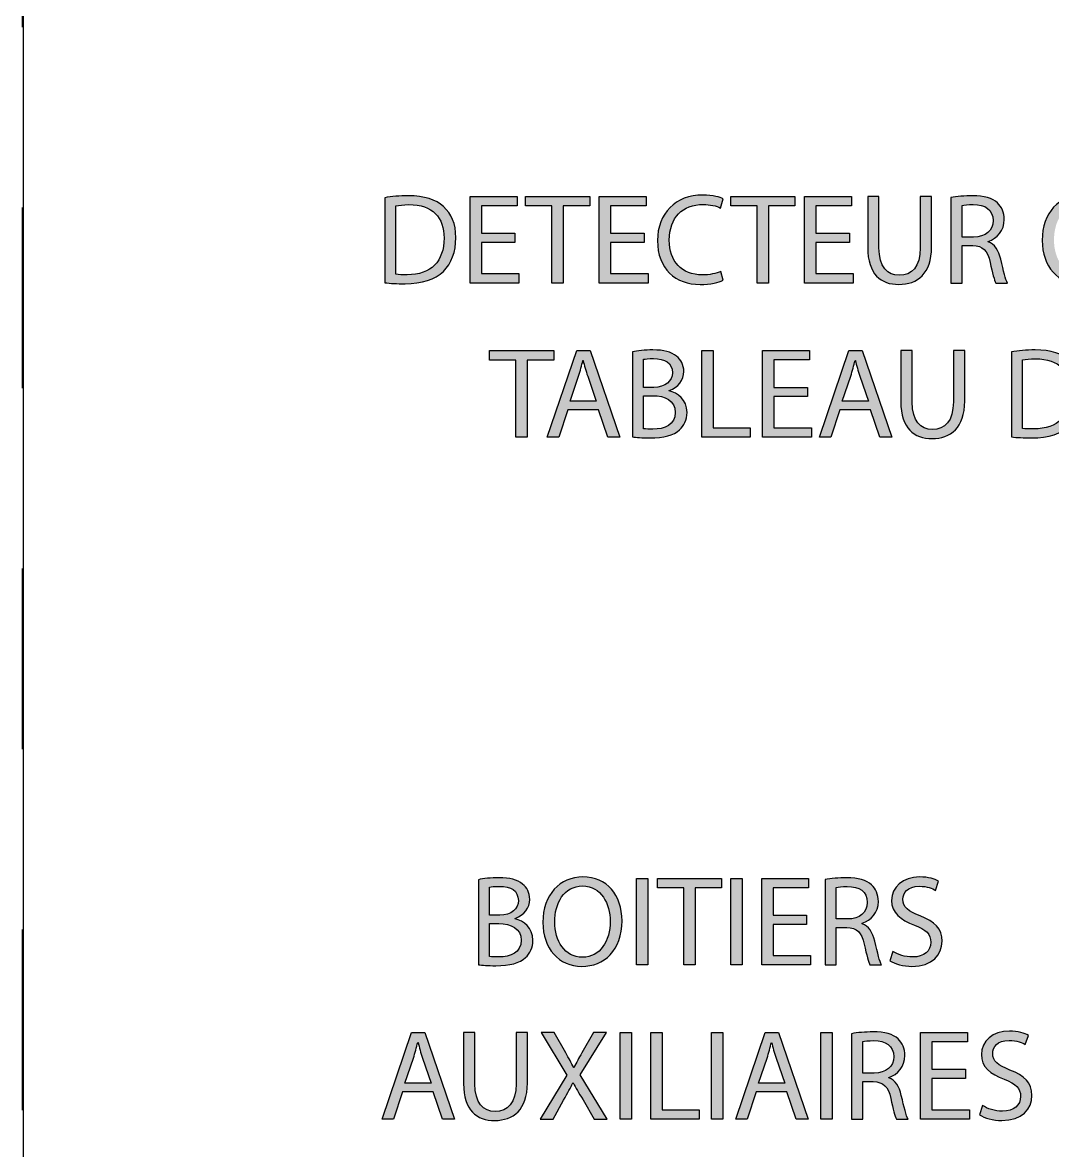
# Model space of a CAD drawing. Extents: x 0 to 360, y -268 to 0.
# Drawn here: x 115 to 139.03, y -227.33 to -201 of the extents above; entities that cross this region are included whole.
import ezdxf

# ---------------------------------------------------------------- set-up
doc = ezdxf.new("R2010")
doc.units = 0
doc.header["$MEASUREMENT"] = 0
doc.linetypes.add('AI-LINETYPE-6', pattern=[8.427156, 4.213578, -4.213578])
doc.layers.add('LAYER_1', color=7, linetype='CONTINUOUS')

# ---------------------------------------------------------------- blocks, each defined once
blk = doc.blocks.new('BLOCK_19')
at = {"layer": 'LAYER_1', "color": 250, "linetype": 'AI-LINETYPE-6'}
blk.add_lwpolyline([(115, -251.67), (115, -144.225)], dxfattribs=at)
blk = doc.blocks.new('BLOCK_18')
at = {"layer": 'LAYER_1'}
blk.add_blockref('BLOCK_19', (0, 0), dxfattribs=at)
blk = doc.blocks.new('BLOCK_23')
at = {"layer": 'LAYER_1'}
h = blk.add_hatch(color=250, dxfattribs=at)
h.dxf.hatch_style = 2
edge = h.paths.add_edge_path()
edge.add_spline(control_points=[(123.451, -205.089), (123.61, -205.062), (123.799, -205.045), (124.006, -205.045), (124.38, -205.045), (124.647, -205.135), (124.824, -205.297), (125.007, -205.461), (125.112, -205.695), (125.112, -206.022), (125.112, -206.352), (125.007, -206.622), (124.821, -206.808), (124.629, -206.996), (124.317, -207.098), (123.925, -207.098), (123.736, -207.098), (123.583, -207.09), (123.451, -207.074), (123.451, -207.074), (123.451, -205.089), (123.451, -205.089)], knot_values=[0, 0, 0, 0, 1, 1, 1, 2, 2, 2, 3, 3, 3, 4, 4, 4, 5, 5, 5, 6, 6, 6, 7, 7, 7, 7], degree=3, periodic=1)
edge = h.paths.add_edge_path()
edge.add_spline(control_points=[(123.712, -206.877), (123.778, -206.886), (123.874, -206.888), (123.976, -206.888), (124.536, -206.888), (124.836, -206.577), (124.836, -206.031), (124.839, -205.554), (124.569, -205.251), (124.018, -205.251), (123.883, -205.251), (123.781, -205.264), (123.712, -205.279), (123.712, -205.279), (123.712, -206.877), (123.712, -206.877)], knot_values=[0, 0, 0, 0, 1, 1, 1, 2, 2, 2, 3, 3, 3, 4, 4, 4, 5, 5, 5, 5], degree=3, periodic=1)
h = blk.add_hatch(color=250, dxfattribs=at)
h.dxf.hatch_style = 2
h.paths.add_polyline_path([(126.491, -206.133), (125.709, -206.133), (125.709, -206.861), (126.584, -206.861), (126.584, -207.081), (125.445, -207.081), (125.445, -205.06), (126.539, -205.06), (126.539, -205.279), (125.709, -205.279), (125.709, -205.917), (126.491, -205.917)])
h = blk.add_hatch(color=250, dxfattribs=at)
h.dxf.hatch_style = 2
h.paths.add_polyline_path([(127.355, -205.282), (126.74, -205.282), (126.74, -205.06), (128.236, -205.06), (128.236, -205.282), (127.619, -205.282), (127.619, -207.081), (127.355, -207.081)])
h = blk.add_hatch(color=250, dxfattribs=at)
h.dxf.hatch_style = 2
h.paths.add_polyline_path([(129.505, -206.133), (128.722, -206.133), (128.722, -206.861), (129.598, -206.861), (129.598, -207.081), (128.458, -207.081), (128.458, -205.06), (129.553, -205.06), (129.553, -205.279), (128.722, -205.279), (128.722, -205.917), (129.505, -205.917)])
h = blk.add_hatch(color=250, dxfattribs=at)
h.dxf.hatch_style = 2
edge = h.paths.add_edge_path()
edge.add_spline(control_points=[(131.346, -207.017), (131.253, -207.065), (131.058, -207.114), (130.812, -207.114), (130.243, -207.114), (129.817, -206.754), (129.817, -206.088), (129.817, -205.452), (130.246, -205.027), (130.872, -205.027), (131.121, -205.027), (131.283, -205.08), (131.352, -205.117), (131.352, -205.117), (131.286, -205.33), (131.286, -205.33), (131.19, -205.282), (131.049, -205.246), (130.881, -205.246), (130.408, -205.246), (130.093, -205.548), (130.093, -206.079), (130.093, -206.577), (130.378, -206.892), (130.866, -206.892), (131.028, -206.892), (131.19, -206.859), (131.295, -206.808), (131.295, -206.808), (131.346, -207.017), (131.346, -207.017)], knot_values=[0, 0, 0, 0, 1, 1, 1, 2, 2, 2, 3, 3, 3, 4, 4, 4, 5, 5, 5, 6, 6, 6, 7, 7, 7, 8, 8, 8, 9, 9, 9, 10, 10, 10, 10], degree=3, periodic=1)
h = blk.add_hatch(color=250, dxfattribs=at)
h.dxf.hatch_style = 2
h.paths.add_polyline_path([(132.144, -205.282), (131.529, -205.282), (131.529, -205.06), (133.025, -205.06), (133.025, -205.282), (132.408, -205.282), (132.408, -207.081), (132.144, -207.081)])
h = blk.add_hatch(color=250, dxfattribs=at)
h.dxf.hatch_style = 2
h.paths.add_polyline_path([(134.294, -206.133), (133.511, -206.133), (133.511, -206.861), (134.387, -206.861), (134.387, -207.081), (133.247, -207.081), (133.247, -205.06), (134.342, -205.06), (134.342, -205.279), (133.511, -205.279), (133.511, -205.917), (134.294, -205.917)])
h = blk.add_hatch(color=250, dxfattribs=at)
h.dxf.hatch_style = 2
edge = h.paths.add_edge_path()
edge.add_spline(control_points=[(134.986, -205.06), (134.986, -205.06), (134.986, -206.259), (134.986, -206.259), (134.986, -206.708), (135.187, -206.901), (135.457, -206.901), (135.754, -206.901), (135.949, -206.703), (135.949, -206.259), (135.949, -206.259), (135.949, -205.06), (135.949, -205.06), (135.949, -205.06), (136.213, -205.06), (136.213, -205.06), (136.213, -205.06), (136.213, -206.241), (136.213, -206.241), (136.213, -206.861), (135.886, -207.114), (135.448, -207.114), (135.034, -207.114), (134.723, -206.879), (134.723, -206.25), (134.723, -206.25), (134.723, -205.06), (134.723, -205.06), (134.723, -205.06), (134.986, -205.06), (134.986, -205.06)], knot_values=[0, 0, 0, 0, 1, 1, 1, 2, 2, 2, 3, 3, 3, 4, 4, 4, 5, 5, 5, 6, 6, 6, 7, 7, 7, 8, 8, 8, 9, 9, 9, 10, 10, 10, 10], degree=3, periodic=1)
h = blk.add_hatch(color=250, dxfattribs=at)
h.dxf.hatch_style = 2
edge = h.paths.add_edge_path()
edge.add_spline(control_points=[(136.666, -205.087), (136.798, -205.062), (136.99, -205.045), (137.166, -205.045), (137.445, -205.045), (137.628, -205.098), (137.751, -205.209), (137.85, -205.299), (137.91, -205.437), (137.91, -205.596), (137.91, -205.86), (137.742, -206.037), (137.532, -206.109), (137.532, -206.109), (137.532, -206.118), (137.532, -206.118), (137.685, -206.172), (137.778, -206.316), (137.826, -206.526), (137.892, -206.808), (137.94, -207.003), (137.982, -207.081), (137.982, -207.081), (137.712, -207.081), (137.712, -207.081), (137.679, -207.021), (137.634, -206.85), (137.58, -206.598), (137.52, -206.319), (137.409, -206.214), (137.173, -206.205), (137.173, -206.205), (136.927, -206.205), (136.927, -206.205), (136.927, -206.205), (136.927, -207.081), (136.927, -207.081), (136.927, -207.081), (136.666, -207.081), (136.666, -207.081), (136.666, -207.081), (136.666, -205.087), (136.666, -205.087)], knot_values=[0, 0, 0, 0, 1, 1, 1, 2, 2, 2, 3, 3, 3, 4, 4, 4, 5, 5, 5, 6, 6, 6, 7, 7, 7, 8, 8, 8, 9, 9, 9, 10, 10, 10, 11, 11, 11, 12, 12, 12, 13, 13, 13, 14, 14, 14, 14], degree=3, periodic=1)
edge = h.paths.add_edge_path()
edge.add_spline(control_points=[(136.927, -206.007), (136.927, -206.007), (137.193, -206.007), (137.193, -206.007), (137.472, -206.007), (137.649, -205.854), (137.649, -205.623), (137.649, -205.362), (137.46, -205.248), (137.184, -205.248), (137.058, -205.248), (136.971, -205.257), (136.927, -205.27), (136.927, -205.27), (136.927, -206.007), (136.927, -206.007)], knot_values=[0, 0, 0, 0, 1, 1, 1, 2, 2, 2, 3, 3, 3, 4, 4, 4, 5, 5, 5, 5], degree=3, periodic=1)
h = blk.add_hatch(color=250, dxfattribs=at)
h.dxf.hatch_style = 2
edge = h.paths.add_edge_path()
edge.add_spline(control_points=[(140.642, -206.049), (140.642, -206.742), (140.219, -207.114), (139.703, -207.114), (139.166, -207.114), (138.795, -206.697), (138.795, -206.085), (138.795, -205.443), (139.19, -205.024), (139.73, -205.024), (140.285, -205.024), (140.642, -205.446), (140.642, -206.049)], knot_values=[0, 0, 0, 0, 1, 1, 1, 2, 2, 2, 3, 3, 3, 4, 4, 4, 4], degree=3, periodic=1)
edge = h.paths.add_edge_path()
edge.add_spline(control_points=[(139.07, -206.079), (139.07, -206.513), (139.304, -206.901), (139.718, -206.901), (140.132, -206.901), (140.366, -206.52), (140.366, -206.061), (140.366, -205.656), (140.156, -205.237), (139.721, -205.237), (139.286, -205.237), (139.07, -205.638), (139.07, -206.079)], knot_values=[0, 0, 0, 0, 1, 1, 1, 2, 2, 2, 3, 3, 3, 4, 4, 4, 4], degree=3, periodic=1)
h = blk.add_hatch(color=250, dxfattribs=at)
h.dxf.hatch_style = 2
h.paths.add_polyline_path([(126.515, -208.88), (125.9, -208.88), (125.9, -208.658), (127.397, -208.658), (127.397, -208.88), (126.779, -208.88), (126.779, -210.679), (126.515, -210.679)])
h = blk.add_hatch(color=250, dxfattribs=at)
h.dxf.hatch_style = 2
h.paths.add_polyline_path([(127.723, -210.043), (127.514, -210.679), (127.244, -210.679), (127.933, -208.658), (128.245, -208.658), (128.935, -210.679), (128.656, -210.679), (128.44, -210.043)])
edge = h.paths.add_edge_path()
edge.add_spline(control_points=[(128.389, -209.839), (128.389, -209.839), (128.188, -209.258), (128.188, -209.258), (128.143, -209.126), (128.113, -209.006), (128.083, -208.889), (128.083, -208.889), (128.077, -208.889), (128.077, -208.889), (128.047, -209.006), (128.017, -209.132), (127.975, -209.254), (127.975, -209.254), (127.777, -209.839), (127.777, -209.839), (127.777, -209.839), (128.389, -209.839), (128.389, -209.839)], knot_values=[0, 0, 0, 0, 1, 1, 1, 2, 2, 2, 3, 3, 3, 4, 4, 4, 5, 5, 5, 6, 6, 6, 6], degree=3, periodic=1)
h = blk.add_hatch(color=250, dxfattribs=at)
h.dxf.hatch_style = 2
edge = h.paths.add_edge_path()
edge.add_spline(control_points=[(129.232, -208.688), (129.346, -208.661), (129.529, -208.643), (129.709, -208.643), (129.97, -208.643), (130.137, -208.688), (130.26, -208.79), (130.365, -208.868), (130.431, -208.988), (130.431, -209.147), (130.431, -209.345), (130.299, -209.516), (130.089, -209.591), (130.089, -209.591), (130.089, -209.6), (130.089, -209.6), (130.281, -209.644), (130.506, -209.804), (130.506, -210.103), (130.506, -210.277), (130.437, -210.412), (130.332, -210.508), (130.194, -210.637), (129.966, -210.697), (129.637, -210.697), (129.457, -210.697), (129.319, -210.685), (129.232, -210.673), (129.232, -210.673), (129.232, -208.688), (129.232, -208.688)], knot_values=[0, 0, 0, 0, 1, 1, 1, 2, 2, 2, 3, 3, 3, 4, 4, 4, 5, 5, 5, 6, 6, 6, 7, 7, 7, 8, 8, 8, 9, 9, 9, 10, 10, 10, 10], degree=3, periodic=1)
edge = h.paths.add_edge_path()
edge.add_spline(control_points=[(129.493, -209.516), (129.493, -209.516), (129.73, -209.516), (129.73, -209.516), (130.002, -209.516), (130.164, -209.369), (130.164, -209.174), (130.164, -208.94), (129.987, -208.844), (129.724, -208.844), (129.604, -208.844), (129.535, -208.853), (129.493, -208.862), (129.493, -208.862), (129.493, -209.516), (129.493, -209.516)], knot_values=[0, 0, 0, 0, 1, 1, 1, 2, 2, 2, 3, 3, 3, 4, 4, 4, 5, 5, 5, 5], degree=3, periodic=1)
edge = h.paths.add_edge_path()
edge.add_spline(control_points=[(129.493, -210.481), (129.547, -210.49), (129.619, -210.493), (129.712, -210.493), (129.981, -210.493), (130.23, -210.394), (130.23, -210.101), (130.23, -209.828), (129.993, -209.711), (129.709, -209.711), (129.709, -209.711), (129.493, -209.711), (129.493, -209.711), (129.493, -209.711), (129.493, -210.481), (129.493, -210.481)], knot_values=[0, 0, 0, 0, 1, 1, 1, 2, 2, 2, 3, 3, 3, 4, 4, 4, 5, 5, 5, 5], degree=3, periodic=1)
h = blk.add_hatch(color=250, dxfattribs=at)
h.dxf.hatch_style = 2
h.paths.add_polyline_path([(130.854, -208.658), (131.118, -208.658), (131.118, -210.46), (131.981, -210.46), (131.981, -210.679), (130.854, -210.679)])
h = blk.add_hatch(color=250, dxfattribs=at)
h.dxf.hatch_style = 2
h.paths.add_polyline_path([(133.316, -209.731), (132.533, -209.731), (132.533, -210.46), (133.409, -210.46), (133.409, -210.679), (132.269, -210.679), (132.269, -208.658), (133.364, -208.658), (133.364, -208.877), (132.533, -208.877), (132.533, -209.516), (133.316, -209.516)])
h = blk.add_hatch(color=250, dxfattribs=at)
h.dxf.hatch_style = 2
h.paths.add_polyline_path([(134.075, -210.043), (133.865, -210.679), (133.595, -210.679), (134.284, -208.658), (134.596, -208.658), (135.286, -210.679), (135.007, -210.679), (134.791, -210.043)])
edge = h.paths.add_edge_path()
edge.add_spline(control_points=[(134.74, -209.839), (134.74, -209.839), (134.539, -209.258), (134.539, -209.258), (134.494, -209.126), (134.464, -209.006), (134.434, -208.889), (134.434, -208.889), (134.428, -208.889), (134.428, -208.889), (134.398, -209.006), (134.368, -209.132), (134.326, -209.254), (134.326, -209.254), (134.128, -209.839), (134.128, -209.839), (134.128, -209.839), (134.74, -209.839), (134.74, -209.839)], knot_values=[0, 0, 0, 0, 1, 1, 1, 2, 2, 2, 3, 3, 3, 4, 4, 4, 5, 5, 5, 6, 6, 6, 6], degree=3, periodic=1)
h = blk.add_hatch(color=250, dxfattribs=at)
h.dxf.hatch_style = 2
edge = h.paths.add_edge_path()
edge.add_spline(control_points=[(135.76, -208.658), (135.76, -208.658), (135.76, -209.857), (135.76, -209.857), (135.76, -210.307), (135.961, -210.499), (136.231, -210.499), (136.527, -210.499), (136.722, -210.301), (136.722, -209.857), (136.722, -209.857), (136.722, -208.658), (136.722, -208.658), (136.722, -208.658), (136.986, -208.658), (136.986, -208.658), (136.986, -208.658), (136.986, -209.839), (136.986, -209.839), (136.986, -210.46), (136.659, -210.712), (136.222, -210.712), (135.808, -210.712), (135.496, -210.478), (135.496, -209.848), (135.496, -209.848), (135.496, -208.658), (135.496, -208.658), (135.496, -208.658), (135.76, -208.658), (135.76, -208.658)], knot_values=[0, 0, 0, 0, 1, 1, 1, 2, 2, 2, 3, 3, 3, 4, 4, 4, 5, 5, 5, 6, 6, 6, 7, 7, 7, 8, 8, 8, 9, 9, 9, 10, 10, 10, 10], degree=3, periodic=1)
h = blk.add_hatch(color=250, dxfattribs=at)
h.dxf.hatch_style = 2
edge = h.paths.add_edge_path()
edge.add_spline(control_points=[(138.075, -208.688), (138.234, -208.661), (138.423, -208.643), (138.629, -208.643), (139.004, -208.643), (139.271, -208.733), (139.448, -208.895), (139.631, -209.06), (139.736, -209.294), (139.736, -209.62), (139.736, -209.95), (139.631, -210.22), (139.445, -210.406), (139.253, -210.595), (138.941, -210.697), (138.548, -210.697), (138.36, -210.697), (138.207, -210.688), (138.075, -210.673), (138.075, -210.673), (138.075, -208.688), (138.075, -208.688)], knot_values=[0, 0, 0, 0, 1, 1, 1, 2, 2, 2, 3, 3, 3, 4, 4, 4, 5, 5, 5, 6, 6, 6, 7, 7, 7, 7], degree=3, periodic=1)
edge = h.paths.add_edge_path()
edge.add_spline(control_points=[(138.336, -210.475), (138.402, -210.484), (138.497, -210.487), (138.599, -210.487), (139.16, -210.487), (139.46, -210.175), (139.46, -209.629), (139.463, -209.152), (139.193, -208.85), (138.641, -208.85), (138.506, -208.85), (138.405, -208.862), (138.336, -208.877), (138.336, -208.877), (138.336, -210.475), (138.336, -210.475)], knot_values=[0, 0, 0, 0, 1, 1, 1, 2, 2, 2, 3, 3, 3, 4, 4, 4, 5, 5, 5, 5], degree=3, periodic=1)
for points in [[(126.491, -206.133), (125.709, -206.133), (125.709, -206.861), (126.584, -206.861), (126.584, -207.081), (125.445, -207.081), (125.445, -205.06), (126.539, -205.06), (126.539, -205.279), (125.709, -205.279), (125.709, -205.917), (126.491, -205.917), (126.491, -206.133)], [(127.355, -205.282), (126.74, -205.282), (126.74, -205.06), (128.236, -205.06), (128.236, -205.282), (127.619, -205.282), (127.619, -207.081), (127.355, -207.081), (127.355, -205.282)], [(129.505, -206.133), (128.722, -206.133), (128.722, -206.861), (129.598, -206.861), (129.598, -207.081), (128.458, -207.081), (128.458, -205.06), (129.553, -205.06), (129.553, -205.279), (128.722, -205.279), (128.722, -205.917), (129.505, -205.917), (129.505, -206.133)], [(132.144, -205.282), (131.529, -205.282), (131.529, -205.06), (133.025, -205.06), (133.025, -205.282), (132.408, -205.282), (132.408, -207.081), (132.144, -207.081), (132.144, -205.282)], [(134.294, -206.133), (133.511, -206.133), (133.511, -206.861), (134.387, -206.861), (134.387, -207.081), (133.247, -207.081), (133.247, -205.06), (134.342, -205.06), (134.342, -205.279), (133.511, -205.279), (133.511, -205.917), (134.294, -205.917), (134.294, -206.133)], [(126.515, -208.88), (125.9, -208.88), (125.9, -208.658), (127.397, -208.658), (127.397, -208.88), (126.779, -208.88), (126.779, -210.679), (126.515, -210.679), (126.515, -208.88)], [(127.723, -210.043), (127.514, -210.679), (127.244, -210.679), (127.933, -208.658), (128.245, -208.658), (128.935, -210.679), (128.656, -210.679), (128.44, -210.043), (127.723, -210.043)], [(130.854, -208.658), (131.118, -208.658), (131.118, -210.46), (131.981, -210.46), (131.981, -210.679), (130.854, -210.679), (130.854, -208.658)], [(133.316, -209.731), (132.533, -209.731), (132.533, -210.46), (133.409, -210.46), (133.409, -210.679), (132.269, -210.679), (132.269, -208.658), (133.364, -208.658), (133.364, -208.877), (132.533, -208.877), (132.533, -209.516), (133.316, -209.516), (133.316, -209.731)], [(134.075, -210.043), (133.865, -210.679), (133.595, -210.679), (134.284, -208.658), (134.596, -208.658), (135.286, -210.679), (135.007, -210.679), (134.791, -210.043), (134.075, -210.043)]]:
    blk.add_lwpolyline(points, dxfattribs=at)
for points, knots in [([(123.451, -205.089), (123.61, -205.062), (123.799, -205.045), (124.006, -205.045), (124.38, -205.045), (124.647, -205.135), (124.824, -205.297), (125.007, -205.461), (125.112, -205.695), (125.112, -206.022), (125.112, -206.352), (125.007, -206.622), (124.821, -206.808), (124.629, -206.996), (124.317, -207.098), (123.925, -207.098), (123.736, -207.098), (123.583, -207.09), (123.451, -207.074), (123.451, -207.074), (123.451, -205.089), (123.451, -205.089)], [0, 0, 0, 0, 1, 1, 1, 2, 2, 2, 3, 3, 3, 4, 4, 4, 5, 5, 5, 6, 6, 6, 7, 7, 7, 7]), ([(131.346, -207.017), (131.253, -207.065), (131.058, -207.114), (130.812, -207.114), (130.243, -207.114), (129.817, -206.754), (129.817, -206.088), (129.817, -205.452), (130.246, -205.027), (130.872, -205.027), (131.121, -205.027), (131.283, -205.08), (131.352, -205.117), (131.352, -205.117), (131.286, -205.33), (131.286, -205.33), (131.19, -205.282), (131.049, -205.246), (130.881, -205.246), (130.408, -205.246), (130.093, -205.548), (130.093, -206.079), (130.093, -206.577), (130.378, -206.892), (130.866, -206.892), (131.028, -206.892), (131.19, -206.859), (131.295, -206.808), (131.295, -206.808), (131.346, -207.017), (131.346, -207.017)], [0, 0, 0, 0, 1, 1, 1, 2, 2, 2, 3, 3, 3, 4, 4, 4, 5, 5, 5, 6, 6, 6, 7, 7, 7, 8, 8, 8, 9, 9, 9, 10, 10, 10, 10]), ([(134.986, -205.06), (134.986, -205.06), (134.986, -206.259), (134.986, -206.259), (134.986, -206.708), (135.187, -206.901), (135.457, -206.901), (135.754, -206.901), (135.949, -206.703), (135.949, -206.259), (135.949, -206.259), (135.949, -205.06), (135.949, -205.06), (135.949, -205.06), (136.213, -205.06), (136.213, -205.06), (136.213, -205.06), (136.213, -206.241), (136.213, -206.241), (136.213, -206.861), (135.886, -207.114), (135.448, -207.114), (135.034, -207.114), (134.723, -206.879), (134.723, -206.25), (134.723, -206.25), (134.723, -205.06), (134.723, -205.06), (134.723, -205.06), (134.986, -205.06), (134.986, -205.06)], [0, 0, 0, 0, 1, 1, 1, 2, 2, 2, 3, 3, 3, 4, 4, 4, 5, 5, 5, 6, 6, 6, 7, 7, 7, 8, 8, 8, 9, 9, 9, 10, 10, 10, 10]), ([(136.666, -205.087), (136.798, -205.062), (136.99, -205.045), (137.166, -205.045), (137.445, -205.045), (137.628, -205.098), (137.751, -205.209), (137.85, -205.299), (137.91, -205.437), (137.91, -205.596), (137.91, -205.86), (137.742, -206.037), (137.532, -206.109), (137.532, -206.109), (137.532, -206.118), (137.532, -206.118), (137.685, -206.172), (137.778, -206.316), (137.826, -206.526), (137.892, -206.808), (137.94, -207.003), (137.982, -207.081), (137.982, -207.081), (137.712, -207.081), (137.712, -207.081), (137.679, -207.021), (137.634, -206.85), (137.58, -206.598), (137.52, -206.319), (137.409, -206.214), (137.173, -206.205), (137.173, -206.205), (136.927, -206.205), (136.927, -206.205), (136.927, -206.205), (136.927, -207.081), (136.927, -207.081), (136.927, -207.081), (136.666, -207.081), (136.666, -207.081), (136.666, -207.081), (136.666, -205.087), (136.666, -205.087)], [0, 0, 0, 0, 1, 1, 1, 2, 2, 2, 3, 3, 3, 4, 4, 4, 5, 5, 5, 6, 6, 6, 7, 7, 7, 8, 8, 8, 9, 9, 9, 10, 10, 10, 11, 11, 11, 12, 12, 12, 13, 13, 13, 14, 14, 14, 14]), ([(140.642, -206.049), (140.642, -206.742), (140.219, -207.114), (139.703, -207.114), (139.166, -207.114), (138.795, -206.697), (138.795, -206.085), (138.795, -205.443), (139.19, -205.024), (139.73, -205.024), (140.285, -205.024), (140.642, -205.446), (140.642, -206.049)], [0, 0, 0, 0, 1, 1, 1, 2, 2, 2, 3, 3, 3, 4, 4, 4, 4]), ([(123.712, -206.877), (123.778, -206.886), (123.874, -206.888), (123.976, -206.888), (124.536, -206.888), (124.836, -206.577), (124.836, -206.031), (124.839, -205.554), (124.569, -205.251), (124.018, -205.251), (123.883, -205.251), (123.781, -205.264), (123.712, -205.279), (123.712, -205.279), (123.712, -206.877), (123.712, -206.877)], [0, 0, 0, 0, 1, 1, 1, 2, 2, 2, 3, 3, 3, 4, 4, 4, 5, 5, 5, 5]), ([(136.927, -206.007), (136.927, -206.007), (137.193, -206.007), (137.193, -206.007), (137.472, -206.007), (137.649, -205.854), (137.649, -205.623), (137.649, -205.362), (137.46, -205.248), (137.184, -205.248), (137.058, -205.248), (136.971, -205.257), (136.927, -205.27), (136.927, -205.27), (136.927, -206.007), (136.927, -206.007)], [0, 0, 0, 0, 1, 1, 1, 2, 2, 2, 3, 3, 3, 4, 4, 4, 5, 5, 5, 5]), ([(129.232, -208.688), (129.346, -208.661), (129.529, -208.643), (129.709, -208.643), (129.97, -208.643), (130.137, -208.688), (130.26, -208.79), (130.365, -208.868), (130.431, -208.988), (130.431, -209.147), (130.431, -209.345), (130.299, -209.516), (130.089, -209.591), (130.089, -209.591), (130.089, -209.6), (130.089, -209.6), (130.281, -209.644), (130.506, -209.804), (130.506, -210.103), (130.506, -210.277), (130.437, -210.412), (130.332, -210.508), (130.194, -210.637), (129.966, -210.697), (129.637, -210.697), (129.457, -210.697), (129.319, -210.685), (129.232, -210.673), (129.232, -210.673), (129.232, -208.688), (129.232, -208.688)], [0, 0, 0, 0, 1, 1, 1, 2, 2, 2, 3, 3, 3, 4, 4, 4, 5, 5, 5, 6, 6, 6, 7, 7, 7, 8, 8, 8, 9, 9, 9, 10, 10, 10, 10]), ([(135.76, -208.658), (135.76, -208.658), (135.76, -209.857), (135.76, -209.857), (135.76, -210.307), (135.961, -210.499), (136.231, -210.499), (136.527, -210.499), (136.722, -210.301), (136.722, -209.857), (136.722, -209.857), (136.722, -208.658), (136.722, -208.658), (136.722, -208.658), (136.986, -208.658), (136.986, -208.658), (136.986, -208.658), (136.986, -209.839), (136.986, -209.839), (136.986, -210.46), (136.659, -210.712), (136.222, -210.712), (135.808, -210.712), (135.496, -210.478), (135.496, -209.848), (135.496, -209.848), (135.496, -208.658), (135.496, -208.658), (135.496, -208.658), (135.76, -208.658), (135.76, -208.658)], [0, 0, 0, 0, 1, 1, 1, 2, 2, 2, 3, 3, 3, 4, 4, 4, 5, 5, 5, 6, 6, 6, 7, 7, 7, 8, 8, 8, 9, 9, 9, 10, 10, 10, 10]), ([(138.075, -208.688), (138.234, -208.661), (138.423, -208.643), (138.629, -208.643), (139.004, -208.643), (139.271, -208.733), (139.448, -208.895), (139.631, -209.06), (139.736, -209.294), (139.736, -209.62), (139.736, -209.95), (139.631, -210.22), (139.445, -210.406), (139.253, -210.595), (138.941, -210.697), (138.548, -210.697), (138.36, -210.697), (138.207, -210.688), (138.075, -210.673), (138.075, -210.673), (138.075, -208.688), (138.075, -208.688)], [0, 0, 0, 0, 1, 1, 1, 2, 2, 2, 3, 3, 3, 4, 4, 4, 5, 5, 5, 6, 6, 6, 7, 7, 7, 7]), ([(128.389, -209.839), (128.389, -209.839), (128.188, -209.258), (128.188, -209.258), (128.143, -209.126), (128.113, -209.006), (128.083, -208.889), (128.083, -208.889), (128.077, -208.889), (128.077, -208.889), (128.047, -209.006), (128.017, -209.132), (127.975, -209.254), (127.975, -209.254), (127.777, -209.839), (127.777, -209.839), (127.777, -209.839), (128.389, -209.839), (128.389, -209.839)], [0, 0, 0, 0, 1, 1, 1, 2, 2, 2, 3, 3, 3, 4, 4, 4, 5, 5, 5, 6, 6, 6, 6]), ([(129.493, -209.516), (129.493, -209.516), (129.73, -209.516), (129.73, -209.516), (130.002, -209.516), (130.164, -209.369), (130.164, -209.174), (130.164, -208.94), (129.987, -208.844), (129.724, -208.844), (129.604, -208.844), (129.535, -208.853), (129.493, -208.862), (129.493, -208.862), (129.493, -209.516), (129.493, -209.516)], [0, 0, 0, 0, 1, 1, 1, 2, 2, 2, 3, 3, 3, 4, 4, 4, 5, 5, 5, 5]), ([(134.74, -209.839), (134.74, -209.839), (134.539, -209.258), (134.539, -209.258), (134.494, -209.126), (134.464, -209.006), (134.434, -208.889), (134.434, -208.889), (134.428, -208.889), (134.428, -208.889), (134.398, -209.006), (134.368, -209.132), (134.326, -209.254), (134.326, -209.254), (134.128, -209.839), (134.128, -209.839), (134.128, -209.839), (134.74, -209.839), (134.74, -209.839)], [0, 0, 0, 0, 1, 1, 1, 2, 2, 2, 3, 3, 3, 4, 4, 4, 5, 5, 5, 6, 6, 6, 6]), ([(138.336, -210.475), (138.402, -210.484), (138.497, -210.487), (138.599, -210.487), (139.16, -210.487), (139.46, -210.175), (139.46, -209.629), (139.463, -209.152), (139.193, -208.85), (138.641, -208.85), (138.506, -208.85), (138.405, -208.862), (138.336, -208.877), (138.336, -208.877), (138.336, -210.475), (138.336, -210.475)], [0, 0, 0, 0, 1, 1, 1, 2, 2, 2, 3, 3, 3, 4, 4, 4, 5, 5, 5, 5]), ([(129.493, -210.481), (129.547, -210.49), (129.619, -210.493), (129.712, -210.493), (129.981, -210.493), (130.23, -210.394), (130.23, -210.101), (130.23, -209.828), (129.993, -209.711), (129.709, -209.711), (129.709, -209.711), (129.493, -209.711), (129.493, -209.711), (129.493, -209.711), (129.493, -210.481), (129.493, -210.481)], [0, 0, 0, 0, 1, 1, 1, 2, 2, 2, 3, 3, 3, 4, 4, 4, 5, 5, 5, 5])]:
    blk.add_open_spline(points, degree=3, knots=knots, dxfattribs=at)
blk = doc.blocks.new('BLOCK_54')
at = {"layer": 'LAYER_1'}
h = blk.add_hatch(color=250, dxfattribs=at)
h.dxf.hatch_style = 2
edge = h.paths.add_edge_path()
edge.add_spline(control_points=[(125.637, -221.009), (125.751, -220.982), (125.934, -220.964), (126.114, -220.964), (126.375, -220.964), (126.543, -221.009), (126.665, -221.111), (126.77, -221.189), (126.836, -221.309), (126.836, -221.468), (126.836, -221.666), (126.705, -221.837), (126.495, -221.912), (126.495, -221.912), (126.495, -221.921), (126.495, -221.921), (126.686, -221.965), (126.911, -222.125), (126.911, -222.424), (126.911, -222.598), (126.842, -222.733), (126.737, -222.829), (126.6, -222.958), (126.372, -223.018), (126.042, -223.018), (125.862, -223.018), (125.724, -223.006), (125.637, -222.994), (125.637, -222.994), (125.637, -221.009), (125.637, -221.009)], knot_values=[0, 0, 0, 0, 1, 1, 1, 2, 2, 2, 3, 3, 3, 4, 4, 4, 5, 5, 5, 6, 6, 6, 7, 7, 7, 8, 8, 8, 9, 9, 9, 10, 10, 10, 10], degree=3, periodic=1)
edge = h.paths.add_edge_path()
edge.add_spline(control_points=[(125.898, -221.837), (125.898, -221.837), (126.135, -221.837), (126.135, -221.837), (126.408, -221.837), (126.57, -221.69), (126.57, -221.495), (126.57, -221.261), (126.393, -221.165), (126.129, -221.165), (126.009, -221.165), (125.94, -221.174), (125.898, -221.183), (125.898, -221.183), (125.898, -221.837), (125.898, -221.837)], knot_values=[0, 0, 0, 0, 1, 1, 1, 2, 2, 2, 3, 3, 3, 4, 4, 4, 5, 5, 5, 5], degree=3, periodic=1)
edge = h.paths.add_edge_path()
edge.add_spline(control_points=[(125.898, -222.802), (125.952, -222.811), (126.024, -222.814), (126.117, -222.814), (126.387, -222.814), (126.636, -222.715), (126.636, -222.422), (126.636, -222.149), (126.399, -222.032), (126.114, -222.032), (126.114, -222.032), (125.898, -222.032), (125.898, -222.032), (125.898, -222.032), (125.898, -222.802), (125.898, -222.802)], knot_values=[0, 0, 0, 0, 1, 1, 1, 2, 2, 2, 3, 3, 3, 4, 4, 4, 5, 5, 5, 5], degree=3, periodic=1)
h = blk.add_hatch(color=250, dxfattribs=at)
h.dxf.hatch_style = 2
edge = h.paths.add_edge_path()
edge.add_spline(control_points=[(128.989, -221.968), (128.989, -222.661), (128.567, -223.033), (128.051, -223.033), (127.514, -223.033), (127.142, -222.616), (127.142, -222.005), (127.142, -221.363), (127.538, -220.943), (128.078, -220.943), (128.633, -220.943), (128.989, -221.366), (128.989, -221.968)], knot_values=[0, 0, 0, 0, 1, 1, 1, 2, 2, 2, 3, 3, 3, 4, 4, 4, 4], degree=3, periodic=1)
edge = h.paths.add_edge_path()
edge.add_spline(control_points=[(127.418, -221.999), (127.418, -222.433), (127.652, -222.82), (128.066, -222.82), (128.48, -222.82), (128.713, -222.439), (128.713, -221.981), (128.713, -221.575), (128.504, -221.156), (128.069, -221.156), (127.634, -221.156), (127.418, -221.558), (127.418, -221.999)], knot_values=[0, 0, 0, 0, 1, 1, 1, 2, 2, 2, 3, 3, 3, 4, 4, 4, 4], degree=3, periodic=1)
h = blk.add_hatch(color=250, dxfattribs=at)
h.dxf.hatch_style = 2
h.paths.add_polyline_path([(129.589, -220.979), (129.589, -223), (129.325, -223), (129.325, -220.979)])
h = blk.add_hatch(color=250, dxfattribs=at)
h.dxf.hatch_style = 2
h.paths.add_polyline_path([(130.429, -221.201), (129.814, -221.201), (129.814, -220.979), (131.31, -220.979), (131.31, -221.201), (130.693, -221.201), (130.693, -223), (130.429, -223)])
h = blk.add_hatch(color=250, dxfattribs=at)
h.dxf.hatch_style = 2
h.paths.add_polyline_path([(131.796, -220.979), (131.796, -223), (131.532, -223), (131.532, -220.979)])
h = blk.add_hatch(color=250, dxfattribs=at)
h.dxf.hatch_style = 2
h.paths.add_polyline_path([(133.295, -222.052), (132.513, -222.052), (132.513, -222.781), (133.388, -222.781), (133.388, -223), (132.249, -223), (132.249, -220.979), (133.343, -220.979), (133.343, -221.198), (132.513, -221.198), (132.513, -221.837), (133.295, -221.837)])
h = blk.add_hatch(color=250, dxfattribs=at)
h.dxf.hatch_style = 2
edge = h.paths.add_edge_path()
edge.add_spline(control_points=[(133.727, -221.006), (133.859, -220.982), (134.051, -220.964), (134.228, -220.964), (134.507, -220.964), (134.69, -221.018), (134.813, -221.129), (134.911, -221.219), (134.971, -221.357), (134.971, -221.516), (134.971, -221.779), (134.804, -221.956), (134.594, -222.028), (134.594, -222.028), (134.594, -222.038), (134.594, -222.038), (134.747, -222.092), (134.84, -222.236), (134.888, -222.445), (134.954, -222.727), (135.002, -222.922), (135.043, -223), (135.043, -223), (134.774, -223), (134.774, -223), (134.741, -222.94), (134.696, -222.769), (134.642, -222.517), (134.582, -222.238), (134.471, -222.134), (134.234, -222.125), (134.234, -222.125), (133.988, -222.125), (133.988, -222.125), (133.988, -222.125), (133.988, -223), (133.988, -223), (133.988, -223), (133.727, -223), (133.727, -223), (133.727, -223), (133.727, -221.006), (133.727, -221.006)], knot_values=[0, 0, 0, 0, 1, 1, 1, 2, 2, 2, 3, 3, 3, 4, 4, 4, 5, 5, 5, 6, 6, 6, 7, 7, 7, 8, 8, 8, 9, 9, 9, 10, 10, 10, 11, 11, 11, 12, 12, 12, 13, 13, 13, 14, 14, 14, 14], degree=3, periodic=1)
edge = h.paths.add_edge_path()
edge.add_spline(control_points=[(133.988, -221.927), (133.988, -221.927), (134.255, -221.927), (134.255, -221.927), (134.534, -221.927), (134.711, -221.774), (134.711, -221.543), (134.711, -221.282), (134.522, -221.168), (134.246, -221.168), (134.12, -221.168), (134.033, -221.177), (133.988, -221.189), (133.988, -221.189), (133.988, -221.927), (133.988, -221.927)], knot_values=[0, 0, 0, 0, 1, 1, 1, 2, 2, 2, 3, 3, 3, 4, 4, 4, 5, 5, 5, 5], degree=3, periodic=1)
h = blk.add_hatch(color=250, dxfattribs=at)
h.dxf.hatch_style = 2
edge = h.paths.add_edge_path()
edge.add_spline(control_points=[(135.307, -222.682), (135.424, -222.757), (135.592, -222.814), (135.772, -222.814), (136.039, -222.814), (136.195, -222.673), (136.195, -222.469), (136.195, -222.283), (136.087, -222.172), (135.814, -222.07), (135.484, -221.95), (135.28, -221.777), (135.28, -221.495), (135.28, -221.18), (135.541, -220.946), (135.934, -220.946), (136.138, -220.946), (136.291, -220.994), (136.378, -221.045), (136.378, -221.045), (136.306, -221.258), (136.306, -221.258), (136.243, -221.219), (136.108, -221.162), (135.925, -221.162), (135.649, -221.162), (135.544, -221.327), (135.544, -221.465), (135.544, -221.654), (135.667, -221.746), (135.946, -221.855), (136.288, -221.987), (136.459, -222.151), (136.459, -222.448), (136.459, -222.76), (136.231, -223.033), (135.754, -223.033), (135.559, -223.033), (135.346, -222.973), (135.238, -222.901), (135.238, -222.901), (135.307, -222.682), (135.307, -222.682)], knot_values=[0, 0, 0, 0, 1, 1, 1, 2, 2, 2, 3, 3, 3, 4, 4, 4, 5, 5, 5, 6, 6, 6, 7, 7, 7, 8, 8, 8, 9, 9, 9, 10, 10, 10, 11, 11, 11, 12, 12, 12, 13, 13, 13, 14, 14, 14, 14], degree=3, periodic=1)
h = blk.add_hatch(color=250, dxfattribs=at)
h.dxf.hatch_style = 2
h.paths.add_polyline_path([(123.869, -225.962), (123.66, -226.598), (123.39, -226.598), (124.079, -224.578), (124.391, -224.578), (125.081, -226.598), (124.802, -226.598), (124.586, -225.962)])
edge = h.paths.add_edge_path()
edge.add_spline(control_points=[(124.535, -225.758), (124.535, -225.758), (124.334, -225.177), (124.334, -225.177), (124.289, -225.045), (124.259, -224.925), (124.229, -224.808), (124.229, -224.808), (124.223, -224.808), (124.223, -224.808), (124.193, -224.925), (124.163, -225.051), (124.121, -225.174), (124.121, -225.174), (123.923, -225.758), (123.923, -225.758), (123.923, -225.758), (124.535, -225.758), (124.535, -225.758)], knot_values=[0, 0, 0, 0, 1, 1, 1, 2, 2, 2, 3, 3, 3, 4, 4, 4, 5, 5, 5, 6, 6, 6, 6], degree=3, periodic=1)
h = blk.add_hatch(color=250, dxfattribs=at)
h.dxf.hatch_style = 2
edge = h.paths.add_edge_path()
edge.add_spline(control_points=[(125.555, -224.578), (125.555, -224.578), (125.555, -225.777), (125.555, -225.777), (125.555, -226.226), (125.756, -226.419), (126.026, -226.419), (126.322, -226.419), (126.517, -226.221), (126.517, -225.777), (126.517, -225.777), (126.517, -224.578), (126.517, -224.578), (126.517, -224.578), (126.781, -224.578), (126.781, -224.578), (126.781, -224.578), (126.781, -225.758), (126.781, -225.758), (126.781, -226.379), (126.454, -226.631), (126.017, -226.631), (125.603, -226.631), (125.291, -226.397), (125.291, -225.767), (125.291, -225.767), (125.291, -224.578), (125.291, -224.578), (125.291, -224.578), (125.555, -224.578), (125.555, -224.578)], knot_values=[0, 0, 0, 0, 1, 1, 1, 2, 2, 2, 3, 3, 3, 4, 4, 4, 5, 5, 5, 6, 6, 6, 7, 7, 7, 8, 8, 8, 9, 9, 9, 10, 10, 10, 10], degree=3, periodic=1)
h = blk.add_hatch(color=250, dxfattribs=at)
h.dxf.hatch_style = 2
edge = h.paths.add_edge_path()
edge.add_spline(control_points=[(128.34, -226.598), (128.34, -226.598), (128.08, -226.151), (128.08, -226.151), (127.975, -225.98), (127.912, -225.869), (127.849, -225.753), (127.849, -225.753), (127.843, -225.753), (127.843, -225.753), (127.786, -225.869), (127.726, -225.978), (127.624, -226.155), (127.624, -226.155), (127.381, -226.598), (127.381, -226.598), (127.381, -226.598), (127.081, -226.598), (127.081, -226.598), (127.081, -226.598), (127.699, -225.576), (127.699, -225.576), (127.699, -225.576), (127.105, -224.578), (127.105, -224.578), (127.105, -224.578), (127.408, -224.578), (127.408, -224.578), (127.408, -224.578), (127.675, -225.051), (127.675, -225.051), (127.75, -225.183), (127.807, -225.285), (127.861, -225.393), (127.861, -225.393), (127.87, -225.393), (127.87, -225.393), (127.927, -225.273), (127.978, -225.18), (128.053, -225.051), (128.053, -225.051), (128.326, -224.578), (128.326, -224.578), (128.326, -224.578), (128.628, -224.578), (128.628, -224.578), (128.628, -224.578), (128.014, -225.561), (128.014, -225.561), (128.014, -225.561), (128.643, -226.598), (128.643, -226.598), (128.643, -226.598), (128.34, -226.598), (128.34, -226.598)], knot_values=[0, 0, 0, 0, 1, 1, 1, 2, 2, 2, 3, 3, 3, 4, 4, 4, 5, 5, 5, 6, 6, 6, 7, 7, 7, 8, 8, 8, 9, 9, 9, 10, 10, 10, 11, 11, 11, 12, 12, 12, 13, 13, 13, 14, 14, 14, 15, 15, 15, 16, 16, 16, 17, 17, 17, 18, 18, 18, 18], degree=3, periodic=1)
h = blk.add_hatch(color=250, dxfattribs=at)
h.dxf.hatch_style = 2
h.paths.add_polyline_path([(129.207, -224.578), (129.207, -226.598), (128.943, -226.598), (128.943, -224.578)])
h = blk.add_hatch(color=250, dxfattribs=at)
h.dxf.hatch_style = 2
h.paths.add_polyline_path([(129.66, -224.578), (129.924, -224.578), (129.924, -226.379), (130.787, -226.379), (130.787, -226.598), (129.66, -226.598)])
h = blk.add_hatch(color=250, dxfattribs=at)
h.dxf.hatch_style = 2
h.paths.add_polyline_path([(131.339, -224.578), (131.339, -226.598), (131.075, -226.598), (131.075, -224.578)])
h = blk.add_hatch(color=250, dxfattribs=at)
h.dxf.hatch_style = 2
h.paths.add_polyline_path([(132.121, -225.962), (131.912, -226.598), (131.642, -226.598), (132.331, -224.578), (132.643, -224.578), (133.333, -226.598), (133.054, -226.598), (132.838, -225.962)])
edge = h.paths.add_edge_path()
edge.add_spline(control_points=[(132.787, -225.758), (132.787, -225.758), (132.586, -225.177), (132.586, -225.177), (132.541, -225.045), (132.511, -224.925), (132.481, -224.808), (132.481, -224.808), (132.475, -224.808), (132.475, -224.808), (132.445, -224.925), (132.415, -225.051), (132.373, -225.174), (132.373, -225.174), (132.175, -225.758), (132.175, -225.758), (132.175, -225.758), (132.787, -225.758), (132.787, -225.758)], knot_values=[0, 0, 0, 0, 1, 1, 1, 2, 2, 2, 3, 3, 3, 4, 4, 4, 5, 5, 5, 6, 6, 6, 6], degree=3, periodic=1)
h = blk.add_hatch(color=250, dxfattribs=at)
h.dxf.hatch_style = 2
h.paths.add_polyline_path([(133.891, -224.578), (133.891, -226.598), (133.627, -226.598), (133.627, -224.578)])
h = blk.add_hatch(color=250, dxfattribs=at)
h.dxf.hatch_style = 2
edge = h.paths.add_edge_path()
edge.add_spline(control_points=[(134.346, -224.604), (134.478, -224.58), (134.67, -224.562), (134.847, -224.562), (135.126, -224.562), (135.309, -224.616), (135.432, -224.727), (135.531, -224.817), (135.591, -224.955), (135.591, -225.114), (135.591, -225.378), (135.423, -225.555), (135.213, -225.627), (135.213, -225.627), (135.213, -225.636), (135.213, -225.636), (135.366, -225.69), (135.459, -225.834), (135.507, -226.044), (135.573, -226.326), (135.621, -226.521), (135.663, -226.598), (135.663, -226.598), (135.393, -226.598), (135.393, -226.598), (135.36, -226.538), (135.315, -226.368), (135.261, -226.115), (135.201, -225.837), (135.09, -225.732), (134.853, -225.723), (134.853, -225.723), (134.607, -225.723), (134.607, -225.723), (134.607, -225.723), (134.607, -226.598), (134.607, -226.598), (134.607, -226.598), (134.346, -226.598), (134.346, -226.598), (134.346, -226.598), (134.346, -224.604), (134.346, -224.604)], knot_values=[0, 0, 0, 0, 1, 1, 1, 2, 2, 2, 3, 3, 3, 4, 4, 4, 5, 5, 5, 6, 6, 6, 7, 7, 7, 8, 8, 8, 9, 9, 9, 10, 10, 10, 11, 11, 11, 12, 12, 12, 13, 13, 13, 14, 14, 14, 14], degree=3, periodic=1)
edge = h.paths.add_edge_path()
edge.add_spline(control_points=[(134.607, -225.525), (134.607, -225.525), (134.874, -225.525), (134.874, -225.525), (135.153, -225.525), (135.33, -225.372), (135.33, -225.141), (135.33, -224.88), (135.141, -224.766), (134.865, -224.766), (134.739, -224.766), (134.652, -224.775), (134.607, -224.788), (134.607, -224.788), (134.607, -225.525), (134.607, -225.525)], knot_values=[0, 0, 0, 0, 1, 1, 1, 2, 2, 2, 3, 3, 3, 4, 4, 4, 5, 5, 5, 5], degree=3, periodic=1)
h = blk.add_hatch(color=250, dxfattribs=at)
h.dxf.hatch_style = 2
h.paths.add_polyline_path([(137.003, -225.651), (136.22, -225.651), (136.22, -226.379), (137.096, -226.379), (137.096, -226.598), (135.957, -226.598), (135.957, -224.578), (137.051, -224.578), (137.051, -224.797), (136.22, -224.797), (136.22, -225.435), (137.003, -225.435)])
h = blk.add_hatch(color=250, dxfattribs=at)
h.dxf.hatch_style = 2
edge = h.paths.add_edge_path()
edge.add_spline(control_points=[(137.402, -226.281), (137.519, -226.355), (137.687, -226.412), (137.867, -226.412), (138.134, -226.412), (138.29, -226.272), (138.29, -226.068), (138.29, -225.882), (138.182, -225.771), (137.909, -225.669), (137.579, -225.549), (137.375, -225.375), (137.375, -225.093), (137.375, -224.778), (137.636, -224.544), (138.029, -224.544), (138.233, -224.544), (138.386, -224.593), (138.472, -224.644), (138.472, -224.644), (138.401, -224.857), (138.401, -224.857), (138.337, -224.817), (138.203, -224.76), (138.02, -224.76), (137.744, -224.76), (137.639, -224.925), (137.639, -225.063), (137.639, -225.252), (137.762, -225.345), (138.041, -225.453), (138.382, -225.585), (138.553, -225.75), (138.553, -226.046), (138.553, -226.359), (138.326, -226.631), (137.849, -226.631), (137.654, -226.631), (137.441, -226.572), (137.333, -226.499), (137.333, -226.499), (137.402, -226.281), (137.402, -226.281)], knot_values=[0, 0, 0, 0, 1, 1, 1, 2, 2, 2, 3, 3, 3, 4, 4, 4, 5, 5, 5, 6, 6, 6, 7, 7, 7, 8, 8, 8, 9, 9, 9, 10, 10, 10, 11, 11, 11, 12, 12, 12, 13, 13, 13, 14, 14, 14, 14], degree=3, periodic=1)
for points in [[(129.589, -220.979), (129.589, -223), (129.325, -223), (129.325, -220.979), (129.589, -220.979)], [(130.429, -221.201), (129.814, -221.201), (129.814, -220.979), (131.31, -220.979), (131.31, -221.201), (130.693, -221.201), (130.693, -223), (130.429, -223), (130.429, -221.201)], [(131.796, -220.979), (131.796, -223), (131.532, -223), (131.532, -220.979), (131.796, -220.979)], [(133.295, -222.052), (132.513, -222.052), (132.513, -222.781), (133.388, -222.781), (133.388, -223), (132.249, -223), (132.249, -220.979), (133.343, -220.979), (133.343, -221.198), (132.513, -221.198), (132.513, -221.837), (133.295, -221.837), (133.295, -222.052)], [(123.869, -225.962), (123.66, -226.598), (123.39, -226.598), (124.079, -224.578), (124.391, -224.578), (125.081, -226.598), (124.802, -226.598), (124.586, -225.962), (123.869, -225.962)], [(129.207, -224.578), (129.207, -226.598), (128.943, -226.598), (128.943, -224.578), (129.207, -224.578)], [(129.66, -224.578), (129.924, -224.578), (129.924, -226.379), (130.787, -226.379), (130.787, -226.598), (129.66, -226.598), (129.66, -224.578)], [(131.339, -224.578), (131.339, -226.598), (131.075, -226.598), (131.075, -224.578), (131.339, -224.578)], [(132.121, -225.962), (131.912, -226.598), (131.642, -226.598), (132.331, -224.578), (132.643, -224.578), (133.333, -226.598), (133.054, -226.598), (132.838, -225.962), (132.121, -225.962)], [(133.891, -224.578), (133.891, -226.598), (133.627, -226.598), (133.627, -224.578), (133.891, -224.578)], [(137.003, -225.651), (136.22, -225.651), (136.22, -226.379), (137.096, -226.379), (137.096, -226.598), (135.957, -226.598), (135.957, -224.578), (137.051, -224.578), (137.051, -224.797), (136.22, -224.797), (136.22, -225.435), (137.003, -225.435), (137.003, -225.651)]]:
    blk.add_lwpolyline(points, dxfattribs=at)
for points, knots in [([(125.637, -221.009), (125.751, -220.982), (125.934, -220.964), (126.114, -220.964), (126.375, -220.964), (126.543, -221.009), (126.665, -221.111), (126.77, -221.189), (126.836, -221.309), (126.836, -221.468), (126.836, -221.666), (126.705, -221.837), (126.495, -221.912), (126.495, -221.912), (126.495, -221.921), (126.495, -221.921), (126.686, -221.965), (126.911, -222.125), (126.911, -222.424), (126.911, -222.598), (126.842, -222.733), (126.737, -222.829), (126.6, -222.958), (126.372, -223.018), (126.042, -223.018), (125.862, -223.018), (125.724, -223.006), (125.637, -222.994), (125.637, -222.994), (125.637, -221.009), (125.637, -221.009)], [0, 0, 0, 0, 1, 1, 1, 2, 2, 2, 3, 3, 3, 4, 4, 4, 5, 5, 5, 6, 6, 6, 7, 7, 7, 8, 8, 8, 9, 9, 9, 10, 10, 10, 10]), ([(125.898, -221.837), (125.898, -221.837), (126.135, -221.837), (126.135, -221.837), (126.408, -221.837), (126.57, -221.69), (126.57, -221.495), (126.57, -221.261), (126.393, -221.165), (126.129, -221.165), (126.009, -221.165), (125.94, -221.174), (125.898, -221.183), (125.898, -221.183), (125.898, -221.837), (125.898, -221.837)], [0, 0, 0, 0, 1, 1, 1, 2, 2, 2, 3, 3, 3, 4, 4, 4, 5, 5, 5, 5]), ([(128.989, -221.968), (128.989, -222.661), (128.567, -223.033), (128.051, -223.033), (127.514, -223.033), (127.142, -222.616), (127.142, -222.005), (127.142, -221.363), (127.538, -220.943), (128.078, -220.943), (128.633, -220.943), (128.989, -221.366), (128.989, -221.968)], [0, 0, 0, 0, 1, 1, 1, 2, 2, 2, 3, 3, 3, 4, 4, 4, 4]), ([(127.418, -221.999), (127.418, -222.433), (127.652, -222.82), (128.066, -222.82), (128.48, -222.82), (128.713, -222.439), (128.713, -221.981), (128.713, -221.575), (128.504, -221.156), (128.069, -221.156), (127.634, -221.156), (127.418, -221.558), (127.418, -221.999)], [0, 0, 0, 0, 1, 1, 1, 2, 2, 2, 3, 3, 3, 4, 4, 4, 4]), ([(133.727, -221.006), (133.859, -220.982), (134.051, -220.964), (134.228, -220.964), (134.507, -220.964), (134.69, -221.018), (134.813, -221.129), (134.911, -221.219), (134.971, -221.357), (134.971, -221.516), (134.971, -221.779), (134.804, -221.956), (134.594, -222.028), (134.594, -222.028), (134.594, -222.038), (134.594, -222.038), (134.747, -222.092), (134.84, -222.236), (134.888, -222.445), (134.954, -222.727), (135.002, -222.922), (135.043, -223), (135.043, -223), (134.774, -223), (134.774, -223), (134.741, -222.94), (134.696, -222.769), (134.642, -222.517), (134.582, -222.238), (134.471, -222.134), (134.234, -222.125), (134.234, -222.125), (133.988, -222.125), (133.988, -222.125), (133.988, -222.125), (133.988, -223), (133.988, -223), (133.988, -223), (133.727, -223), (133.727, -223), (133.727, -223), (133.727, -221.006), (133.727, -221.006)], [0, 0, 0, 0, 1, 1, 1, 2, 2, 2, 3, 3, 3, 4, 4, 4, 5, 5, 5, 6, 6, 6, 7, 7, 7, 8, 8, 8, 9, 9, 9, 10, 10, 10, 11, 11, 11, 12, 12, 12, 13, 13, 13, 14, 14, 14, 14]), ([(135.307, -222.682), (135.424, -222.757), (135.592, -222.814), (135.772, -222.814), (136.039, -222.814), (136.195, -222.673), (136.195, -222.469), (136.195, -222.283), (136.087, -222.172), (135.814, -222.07), (135.484, -221.95), (135.28, -221.777), (135.28, -221.495), (135.28, -221.18), (135.541, -220.946), (135.934, -220.946), (136.138, -220.946), (136.291, -220.994), (136.378, -221.045), (136.378, -221.045), (136.306, -221.258), (136.306, -221.258), (136.243, -221.219), (136.108, -221.162), (135.925, -221.162), (135.649, -221.162), (135.544, -221.327), (135.544, -221.465), (135.544, -221.654), (135.667, -221.746), (135.946, -221.855), (136.288, -221.987), (136.459, -222.151), (136.459, -222.448), (136.459, -222.76), (136.231, -223.033), (135.754, -223.033), (135.559, -223.033), (135.346, -222.973), (135.238, -222.901), (135.238, -222.901), (135.307, -222.682), (135.307, -222.682)], [0, 0, 0, 0, 1, 1, 1, 2, 2, 2, 3, 3, 3, 4, 4, 4, 5, 5, 5, 6, 6, 6, 7, 7, 7, 8, 8, 8, 9, 9, 9, 10, 10, 10, 11, 11, 11, 12, 12, 12, 13, 13, 13, 14, 14, 14, 14]), ([(133.988, -221.927), (133.988, -221.927), (134.255, -221.927), (134.255, -221.927), (134.534, -221.927), (134.711, -221.774), (134.711, -221.543), (134.711, -221.282), (134.522, -221.168), (134.246, -221.168), (134.12, -221.168), (134.033, -221.177), (133.988, -221.189), (133.988, -221.189), (133.988, -221.927), (133.988, -221.927)], [0, 0, 0, 0, 1, 1, 1, 2, 2, 2, 3, 3, 3, 4, 4, 4, 5, 5, 5, 5]), ([(125.898, -222.802), (125.952, -222.811), (126.024, -222.814), (126.117, -222.814), (126.387, -222.814), (126.636, -222.715), (126.636, -222.422), (126.636, -222.149), (126.399, -222.032), (126.114, -222.032), (126.114, -222.032), (125.898, -222.032), (125.898, -222.032), (125.898, -222.032), (125.898, -222.802), (125.898, -222.802)], [0, 0, 0, 0, 1, 1, 1, 2, 2, 2, 3, 3, 3, 4, 4, 4, 5, 5, 5, 5]), ([(125.555, -224.578), (125.555, -224.578), (125.555, -225.777), (125.555, -225.777), (125.555, -226.226), (125.756, -226.419), (126.026, -226.419), (126.322, -226.419), (126.517, -226.221), (126.517, -225.777), (126.517, -225.777), (126.517, -224.578), (126.517, -224.578), (126.517, -224.578), (126.781, -224.578), (126.781, -224.578), (126.781, -224.578), (126.781, -225.758), (126.781, -225.758), (126.781, -226.379), (126.454, -226.631), (126.017, -226.631), (125.603, -226.631), (125.291, -226.397), (125.291, -225.767), (125.291, -225.767), (125.291, -224.578), (125.291, -224.578), (125.291, -224.578), (125.555, -224.578), (125.555, -224.578)], [0, 0, 0, 0, 1, 1, 1, 2, 2, 2, 3, 3, 3, 4, 4, 4, 5, 5, 5, 6, 6, 6, 7, 7, 7, 8, 8, 8, 9, 9, 9, 10, 10, 10, 10]), ([(128.34, -226.598), (128.34, -226.598), (128.08, -226.151), (128.08, -226.151), (127.975, -225.98), (127.912, -225.869), (127.849, -225.753), (127.849, -225.753), (127.843, -225.753), (127.843, -225.753), (127.786, -225.869), (127.726, -225.978), (127.624, -226.155), (127.624, -226.155), (127.381, -226.598), (127.381, -226.598), (127.381, -226.598), (127.081, -226.598), (127.081, -226.598), (127.081, -226.598), (127.699, -225.576), (127.699, -225.576), (127.699, -225.576), (127.105, -224.578), (127.105, -224.578), (127.105, -224.578), (127.408, -224.578), (127.408, -224.578), (127.408, -224.578), (127.675, -225.051), (127.675, -225.051), (127.75, -225.183), (127.807, -225.285), (127.861, -225.393), (127.861, -225.393), (127.87, -225.393), (127.87, -225.393), (127.927, -225.273), (127.978, -225.18), (128.053, -225.051), (128.053, -225.051), (128.326, -224.578), (128.326, -224.578), (128.326, -224.578), (128.628, -224.578), (128.628, -224.578), (128.628, -224.578), (128.014, -225.561), (128.014, -225.561), (128.014, -225.561), (128.643, -226.598), (128.643, -226.598), (128.643, -226.598), (128.34, -226.598), (128.34, -226.598)], [0, 0, 0, 0, 1, 1, 1, 2, 2, 2, 3, 3, 3, 4, 4, 4, 5, 5, 5, 6, 6, 6, 7, 7, 7, 8, 8, 8, 9, 9, 9, 10, 10, 10, 11, 11, 11, 12, 12, 12, 13, 13, 13, 14, 14, 14, 15, 15, 15, 16, 16, 16, 17, 17, 17, 18, 18, 18, 18]), ([(134.346, -224.604), (134.478, -224.58), (134.67, -224.562), (134.847, -224.562), (135.126, -224.562), (135.309, -224.616), (135.432, -224.727), (135.531, -224.817), (135.591, -224.955), (135.591, -225.114), (135.591, -225.378), (135.423, -225.555), (135.213, -225.627), (135.213, -225.627), (135.213, -225.636), (135.213, -225.636), (135.366, -225.69), (135.459, -225.834), (135.507, -226.044), (135.573, -226.326), (135.621, -226.521), (135.663, -226.598), (135.663, -226.598), (135.393, -226.598), (135.393, -226.598), (135.36, -226.538), (135.315, -226.368), (135.261, -226.115), (135.201, -225.837), (135.09, -225.732), (134.853, -225.723), (134.853, -225.723), (134.607, -225.723), (134.607, -225.723), (134.607, -225.723), (134.607, -226.598), (134.607, -226.598), (134.607, -226.598), (134.346, -226.598), (134.346, -226.598), (134.346, -226.598), (134.346, -224.604), (134.346, -224.604)], [0, 0, 0, 0, 1, 1, 1, 2, 2, 2, 3, 3, 3, 4, 4, 4, 5, 5, 5, 6, 6, 6, 7, 7, 7, 8, 8, 8, 9, 9, 9, 10, 10, 10, 11, 11, 11, 12, 12, 12, 13, 13, 13, 14, 14, 14, 14]), ([(137.402, -226.281), (137.519, -226.355), (137.687, -226.412), (137.867, -226.412), (138.134, -226.412), (138.29, -226.272), (138.29, -226.068), (138.29, -225.882), (138.182, -225.771), (137.909, -225.669), (137.579, -225.549), (137.375, -225.375), (137.375, -225.093), (137.375, -224.778), (137.636, -224.544), (138.029, -224.544), (138.233, -224.544), (138.386, -224.593), (138.472, -224.644), (138.472, -224.644), (138.401, -224.857), (138.401, -224.857), (138.337, -224.817), (138.203, -224.76), (138.02, -224.76), (137.744, -224.76), (137.639, -224.925), (137.639, -225.063), (137.639, -225.252), (137.762, -225.345), (138.041, -225.453), (138.382, -225.585), (138.553, -225.75), (138.553, -226.046), (138.553, -226.359), (138.326, -226.631), (137.849, -226.631), (137.654, -226.631), (137.441, -226.572), (137.333, -226.499), (137.333, -226.499), (137.402, -226.281), (137.402, -226.281)], [0, 0, 0, 0, 1, 1, 1, 2, 2, 2, 3, 3, 3, 4, 4, 4, 5, 5, 5, 6, 6, 6, 7, 7, 7, 8, 8, 8, 9, 9, 9, 10, 10, 10, 11, 11, 11, 12, 12, 12, 13, 13, 13, 14, 14, 14, 14]), ([(124.535, -225.758), (124.535, -225.758), (124.334, -225.177), (124.334, -225.177), (124.289, -225.045), (124.259, -224.925), (124.229, -224.808), (124.229, -224.808), (124.223, -224.808), (124.223, -224.808), (124.193, -224.925), (124.163, -225.051), (124.121, -225.174), (124.121, -225.174), (123.923, -225.758), (123.923, -225.758), (123.923, -225.758), (124.535, -225.758), (124.535, -225.758)], [0, 0, 0, 0, 1, 1, 1, 2, 2, 2, 3, 3, 3, 4, 4, 4, 5, 5, 5, 6, 6, 6, 6]), ([(132.787, -225.758), (132.787, -225.758), (132.586, -225.177), (132.586, -225.177), (132.541, -225.045), (132.511, -224.925), (132.481, -224.808), (132.481, -224.808), (132.475, -224.808), (132.475, -224.808), (132.445, -224.925), (132.415, -225.051), (132.373, -225.174), (132.373, -225.174), (132.175, -225.758), (132.175, -225.758), (132.175, -225.758), (132.787, -225.758), (132.787, -225.758)], [0, 0, 0, 0, 1, 1, 1, 2, 2, 2, 3, 3, 3, 4, 4, 4, 5, 5, 5, 6, 6, 6, 6]), ([(134.607, -225.525), (134.607, -225.525), (134.874, -225.525), (134.874, -225.525), (135.153, -225.525), (135.33, -225.372), (135.33, -225.141), (135.33, -224.88), (135.141, -224.766), (134.865, -224.766), (134.739, -224.766), (134.652, -224.775), (134.607, -224.788), (134.607, -224.788), (134.607, -225.525), (134.607, -225.525)], [0, 0, 0, 0, 1, 1, 1, 2, 2, 2, 3, 3, 3, 4, 4, 4, 5, 5, 5, 5])]:
    blk.add_open_spline(points, degree=3, knots=knots, dxfattribs=at)
blk = doc.blocks.new('BLOCK_20')
at = {"layer": 'LAYER_1', "color": 250}
blk.add_lwpolyline([(115.02, -196), (194.947, -196), (194.947, -252), (115.02, -252), (115.02, -196)], dxfattribs=at)
at = {"layer": 'LAYER_1'}
for name in ['BLOCK_23', 'BLOCK_54']:
    blk.add_blockref(name, (0, 0), dxfattribs=at)
blk = doc.blocks.new('BLOCK_17')
at = {"layer": 'LAYER_1'}
for name in ['BLOCK_18', 'BLOCK_20']:
    blk.add_blockref(name, (0, 0), dxfattribs=at)

msp = doc.modelspace()

# ---------------------------------------------------------------- block references
at = {"layer": 'LAYER_1'}
msp.add_blockref('BLOCK_17', (0, 0), dxfattribs=at)

doc.saveas('drawing.dxf')
